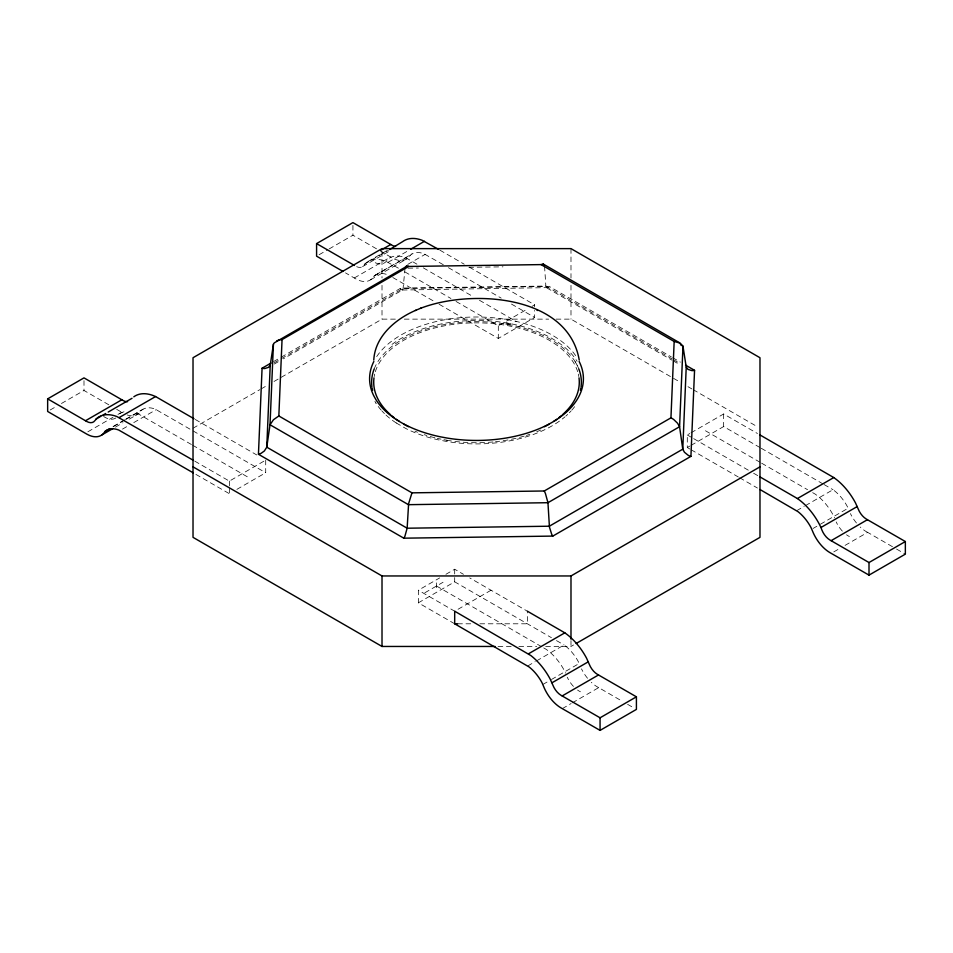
<?xml version="1.0" encoding="UTF-8"?>
<svg xmlns="http://www.w3.org/2000/svg" width="953" height="953" viewBox="0 0 953 953"><rect width="100%" height="100%" fill="white"/><g stroke="black" fill="none" stroke-linecap="round" stroke-linejoin="round"><path stroke-width="0.71" stroke-dasharray="4.76 3.57" d="M405.049 268.222L402.952 289.748L283.315 358.852M265.708 460.132L265.708 472.724L155.053 409.04A31.937 18.441 60 0 0 141.973 409.897L140.567 411.553A28.947 16.713 60 0 1 127.202 414.96M398.414 268.174L385.81 261.277A47.376 27.351 60 0 0 366.405 262.54L363.76 265.434A13.509 7.803 60 0 1 356.625 266.673M386.203 274.261A31.937 18.441 60 0 0 374.565 275.608L373.171 277.263A28.947 16.713 60 0 1 355.922 278.943L345.51 272.88M443.288 264.708L423.99 253.772A31.937 18.441 60 0 0 410.91 254.63L409.516 256.286A28.947 16.713 60 0 1 392.267 257.965L380.592 251.175M50.152 410.004L56.418 406.395M61.433 403.5L83.995 390.468L109.142 404.989M319.1 254.737L327.868 249.674M329.119 248.947L352.932 235.2L379.342 250.448M368.072 261.479L388.121 249.9M364.63 264.005L388.431 250.258M362.557 266.614L388.872 251.425M87.879 431.78L112.942 417.319M117.958 414.424L121.71 412.244L123.33 413.233M354.313 277.966L390.659 256.976M388.169 262.266L409.48 249.96M113.026 426.551L124.295 420.035M125.558 419.308L143.093 409.182M375.696 274.893L412.041 253.915M113.598 426.479L124.879 419.963M126.13 419.237L141.175 410.552M373.767 276.275L410.112 255.285M115.432 427.111L122.949 422.763M129.215 419.141L137.982 414.079M370.586 279.789L406.919 258.811M122.496 429.112L128.762 425.491M133.765 422.596L156.328 409.576M407.717 264.434L425.264 254.296M273.582 361.58L279.979 357.887M281.254 357.161L400.177 288.497L549.19 286.4L671.4 356.958M274.083 362.855L403.679 288.044L545.855 286.043L672.068 358.912M274.333 364.034L278.181 361.806M193.018 428.242L259.871 389.646M261.158 388.907L267.59 385.191M274.011 381.474L382.01 319.136L396.889 319.136M194.793 461.157L229.363 481.11L264.457 460.859M456.046 301.446L498.312 325.843L527.128 309.201M532.143 306.306L534.645 304.865L534.645 309.058M195.913 474.391L229.363 493.702L231.877 492.26M236.88 489.365L265.708 472.724M439.107 304.257L498.312 338.434L534.645 317.456L534.645 310.464M454.688 623.798L418.355 602.82L418.355 590.229L439.655 577.923M445.921 574.302L454.688 569.239L463.468 574.302M689.841 449.018L687.292 447.541L687.292 434.949L689.793 433.508M691.056 432.781L723.637 413.971L757.468 433.508M424.895 592.742L443.062 582.247M418.355 602.82L454.688 581.83L551.418 637.676M687.292 447.541L689.793 446.099M691.056 445.373L723.637 426.563L759.982 447.541M491.033 590.229L454.688 611.207L418.355 590.229M527.736 665.968L535.252 661.62M536.503 660.905L564.081 644.978L565.343 645.92A31.937 18.441 60 0 1 578.435 661.882L579.233 663.467L550.405 680.108M796.672 510.689L804.189 506.353M805.44 505.626L833.017 489.711L834.292 490.652A31.937 18.441 60 0 1 847.372 506.615L848.17 508.199L818.091 525.556M545.7 646.456L570.99 646.456L573.563 644.978M542.888 684.445L549.154 680.835M813.076 528.45L816.84 526.282M562.341 708.615L571.121 703.552M572.372 702.826L598.687 687.625L622.583 701.42M833.792 551.894L840.058 548.273M845.073 545.378L867.635 532.358L895.296 548.332M400.177 288.497A9.84 3.169 76.1 0 0 401.344 289.688L402.678 289.938M402.38 290.022L548.082 287.627A10.03 3.038 -77 0 0 549.19 286.4M408.015 268.174L418.403 268.031M468.864 267.316L502.993 266.84M404.334 319.136L548.666 319.136M556.111 319.136L570.99 319.136L680.263 382.224M457.666 623.798L471.008 623.798M479.907 623.798L527.378 623.798L527.378 611.207L469.734 577.923M498.074 646.456L511.475 646.456M518.909 646.456L536.765 646.456M506.329 322.924L512.714 324.115M505.757 324.056L512.011 325.235M443.979 439.702L447.243 440.322M544.556 266.256L545.855 286.043L547.082 287.985M867.635 532.358L866.015 531.476A28.947 16.713 60 0 1 860.249 527.057M598.687 687.625L597.078 686.744A28.947 16.713 60 0 1 591.301 682.324M672.687 357.697L680.406 362.152M673.354 359.65L679.787 363.367M546.796 287.901L671.841 360.091M673.128 360.842L679.572 364.558M687.983 386.68L691.842 388.907M693.129 389.646L757.409 426.753M439.881 250.151L464.218 264.195M469.341 267.15L534.645 304.865M448.434 267.674L501.195 298.134M511.487 304.078L534.645 317.456M761.256 448.279L822.761 483.79M824.047 484.529L833.017 489.711M416.926 264.172L406.717 258.287A39.657 22.896 60 0 0 387.371 259.645A21.228 12.258 60 0 1 372.563 261.217M423.311 267.864L473.081 296.597M479.466 300.278L516.478 321.649M705.458 430.756L760.339 462.443M761.614 463.182L807.56 489.699M812.671 492.653L815.22 494.13A39.657 22.896 60 0 1 834.566 517.836M896.547 549.059L905.35 554.134M404.822 271.867L450.924 298.492M687.292 434.949L692.39 437.904M693.665 438.63L748.498 470.294M753.597 473.236L759.982 476.917M392.791 277.514L433.96 301.291M691.116 449.756L738.301 476.988M739.576 477.727L757.432 488.031M195.282 419.475L256.75 454.962M556.481 640.595L564.081 644.978M191.386 444.503L137.78 413.554A39.657 22.896 60 0 0 134.159 412.184M192.661 445.242L247.542 476.917M436.522 586.024L542.448 647.182M543.722 647.921L546.283 649.398A39.657 22.896 60 0 1 565.629 673.104M116.683 409.349L121.71 412.244M627.61 704.327L633.9 707.96M396.222 422.953L405.799 428.493A106.903 61.719 0 0 0 440.286 440.262L446.671 441.465A106.903 61.719 0 0 0 564.915 416.878M575.147 361.687L577.184 365.297M374.922 401.332L375.911 403.095M723.637 413.971L723.637 426.563M570.99 248.626L570.99 278.002M570.99 285.352L570.99 319.136M570.99 640.583L570.99 646.456M498.312 325.843L498.312 338.434M454.688 569.239L454.688 581.83M436.522 582.879L436.522 589.18M382.01 251.568L382.01 278.002M382.01 285.352L382.01 319.136M352.932 225.408L352.932 235.2M229.363 481.11L229.363 486.709M229.363 488.115L229.363 493.702M83.995 380.676L83.995 390.468M580.437 691.783A21.228 12.258 60 0 1 577.578 690.067M573.432 686.41A21.228 12.258 60 0 1 567.249 677.202M587.524 678.262A28.947 16.713 60 0 1 581.473 668.863M856.461 522.983A28.947 16.713 60 0 1 850.41 513.584M849.385 536.515A21.228 12.258 60 0 1 846.514 534.788M842.369 531.131A21.228 12.258 60 0 1 836.186 521.934M119.721 413.852A39.657 22.896 60 0 1 124.212 411.732M115.801 417.986A21.228 12.258 60 0 1 103.615 416.485M374.172 376.602A102.781 59.336 0 0 1 374.672 374.136M375.339 371.682A102.781 59.336 0 0 1 476.5 322.853A102.781 59.336 0 0 1 577.661 371.682M578.34 374.136A102.781 59.336 0 0 1 578.828 376.602M540.768 430.017A104.854 60.539 0 0 1 536.789 431.721M529.868 434.294A104.854 60.539 0 0 1 526.437 435.426M524.102 436.129A104.854 60.539 0 0 1 495.5 441.727M492.904 441.978A104.854 60.539 0 0 1 443.479 439.643M440.989 439.142A104.854 60.539 0 0 1 437.296 438.332M434.854 437.749A104.854 60.539 0 0 1 424.264 434.675M417.569 432.257A104.854 60.539 0 0 1 414.877 431.161M374.172 368.99A104.854 60.539 0 0 1 476.5 321.661A104.854 60.539 0 0 1 578.828 368.99M376.697 356.601A106.903 61.719 0 0 1 506.329 319.446L512.714 320.649A106.903 61.719 0 0 1 576.303 356.601M574.611 406.705A106.903 61.719 0 0 1 571.752 410.207M570.978 411.077A106.903 61.719 0 0 1 569.358 412.768M567.654 414.436A106.903 61.719 0 0 1 565.856 416.08M396.305 423.013A106.903 61.719 0 0 1 385.31 414.412M384.452 413.578A106.903 61.719 0 0 1 381.986 411.041M381.248 410.207A106.903 61.719 0 0 1 375.887 403.059M392.028 344.367A106.903 61.719 0 0 1 493.225 321.232A106.903 61.719 0 0 1 577.089 361.282"/><path stroke-width="1.43" d="M685.552 365.13L694.558 370.324L690.925 456.356L552.823 536.086L403.81 538.183L258.442 454.259L262.075 368.227L271.021 363.057M690.925 456.356A9.84 7.386 36.6 0 1 688.209 455.32L684.457 452.27L682.765 449.173L686.231 367.084L682.979 346.177L680.263 343.175L674.164 341.46L541.03 264.6L408.742 266.459A15.141 4.872 76.1 0 0 407.55 265.851L274.285 342.866L273.428 344.212L270.235 365.082L266.769 447.171L264.398 450.948L261.217 453.247A10.03 7.6 -34.7 0 1 258.442 454.259M273.428 344.212L270.021 424.752L266.769 447.171L407.145 528.212L549.321 526.211L682.765 449.173L679.572 426.718L682.979 346.177L680.418 344.688M674.164 341.46L670.948 417.843A15.141 11.365 36.6 0 1 673.723 419.523L677.583 423.251L679.572 426.718L547.951 502.707L408.444 504.673L270.021 424.752L273.475 419.725L278.836 415.973L282.052 339.602L408.742 266.459M373.767 360.067C375.017 336.314 395.531 318.969 415.973 310.225M270.235 365.082L268.543 367.346L264.791 368.537A9.84 7.386 36.6 0 1 262.075 368.227M670.948 417.843L544.258 490.986L411.97 492.844L408.611 503.649L407.145 528.212L404.918 536.217A10.03 3.038 -77 0 1 403.81 538.183M405.406 267.162L406.49 265.947M193.507 460.418L116.862 416.544A47.376 27.351 60 0 0 97.468 417.807L94.823 420.702A13.509 7.803 60 0 1 86.771 421.488L47.65 398.866L47.65 411.458L86.985 434.223A28.947 16.713 60 0 0 104.234 432.531L105.628 430.887A31.937 18.441 60 0 1 118.708 430.017L193.34 472.902M541.03 264.6L543.174 264.017L679.525 342.735M47.65 398.866L83.995 377.876L123.116 400.51A13.509 7.803 60 0 0 127.571 401.689M342.997 271.426L316.587 256.178L316.587 243.599L352.932 222.609L392.052 245.243A13.509 7.803 60 0 0 395.59 246.41M85.52 420.726L121.865 399.748M380.783 250.27L390.801 244.48M95.681 419.284L100.696 416.39M103.198 414.936L105.712 413.495M108.213 412.041L132.026 398.294M389.694 249.543L402.75 241.562A47.376 27.351 60 0 1 422.143 240.287L438.606 249.412M119.232 417.533L155.577 396.555L193.995 418.724M410.731 249.233L424.514 241.276M104.83 431.542L109.845 428.647M101.637 435.068L112.919 428.552M193.018 466.851L382.01 575.957L570.99 575.957L759.982 466.851M528.486 653.806L564.831 632.828L567.19 634.567A47.376 27.351 60 0 1 586.595 658.249L589.24 664.193A13.509 7.803 60 0 0 597.293 674.271L636.413 696.822L636.413 709.401L600.068 730.391L560.733 707.734A28.947 16.713 60 0 1 543.484 686.136L542.09 682.872A31.937 18.441 60 0 0 529.01 666.897L454.688 623.798L454.688 611.207L530.857 655.557A47.376 27.351 60 0 1 550.25 679.227L552.895 685.171A13.509 7.803 60 0 0 560.948 695.249L600.068 717.8L636.413 696.822M759.982 476.917L797.423 498.538L833.768 477.56L836.138 479.299A47.376 27.351 60 0 1 855.532 502.981L858.176 508.926A13.509 7.803 60 0 0 866.229 519.004L905.35 541.542L905.35 554.134L869.005 575.124L829.67 552.466A28.947 16.713 60 0 1 812.432 530.869L811.027 527.593A31.937 18.441 60 0 0 797.947 511.63L759.982 489.508M576.136 643.489L759.982 537.349L759.982 357.732L570.99 248.626L382.01 248.626L193.018 357.732L193.018 537.349L382.01 646.456L495.095 646.456M552.037 682.753L588.37 661.763M905.35 541.542L869.005 562.532L829.884 539.982A13.509 7.803 60 0 1 821.843 529.904L820.974 527.486L857.319 506.496M562.199 695.928L598.532 674.95M831.135 540.661L867.48 519.683M276.811 340.817L279.277 339.911A15.141 11.365 36.6 0 1 282.052 339.602M420.416 308.355C470.139 288.95 567.952 294.191 579.233 360.067M415.353 310.487L420.988 308.117M454.688 623.798L457.666 623.798M155.577 396.555L153.207 395.555A47.376 27.351 60 0 0 133.801 396.829M537.027 310.225L537.647 310.487M759.982 434.949L833.768 477.56M316.587 243.599L354.468 265.458M278.836 415.973L411.97 492.844M527.378 611.207L564.831 632.828M543.174 264.017L544.199 265.208M797.423 498.538L799.793 500.289A47.376 27.351 60 0 1 819.199 523.959L820.974 527.486M686.231 367.084L687.959 369.359L691.783 370.598A10.03 7.6 -34.7 0 0 694.558 370.324M869.005 562.532L869.005 575.124M600.068 717.8L600.068 730.391M570.99 575.957L570.99 639.118M382.01 575.957L382.01 646.456M552.823 536.086A9.84 3.169 76.1 0 1 551.656 534.156L549.44 527.104L547.951 502.707L545.45 493.583A15.141 4.872 76.1 0 0 544.258 490.986M578.828 368.99A104.854 60.539 0 0 1 581.068 386.62M580.889 387.883A104.854 60.539 0 0 1 580.377 390.408M372.623 390.408A104.854 60.539 0 0 1 372.111 387.883M371.932 386.62A104.854 60.539 0 0 1 374.172 368.99M579.007 377.841A102.781 59.336 0 0 1 562.401 414.769M561.508 415.544A102.781 59.336 0 0 1 558.696 417.819M556.719 419.296A102.781 59.336 0 0 1 553.598 421.429M549.178 424.156A102.781 59.336 0 0 1 544.473 426.706M408.527 426.706A102.781 59.336 0 0 1 403.822 424.145M399.402 421.429A102.781 59.336 0 0 1 396.293 419.296M394.316 417.819A102.781 59.336 0 0 1 391.492 415.544M390.599 414.769A102.781 59.336 0 0 1 373.993 377.841M579.162 361.497A106.903 61.719 0 0 1 552.097 422.358A106.903 61.719 0 0 1 446.671 437.987L440.286 436.796A106.903 61.719 0 0 1 375.911 399.629L373.838 395.936A106.903 61.719 0 0 1 373.838 361.497"/></g></svg>
